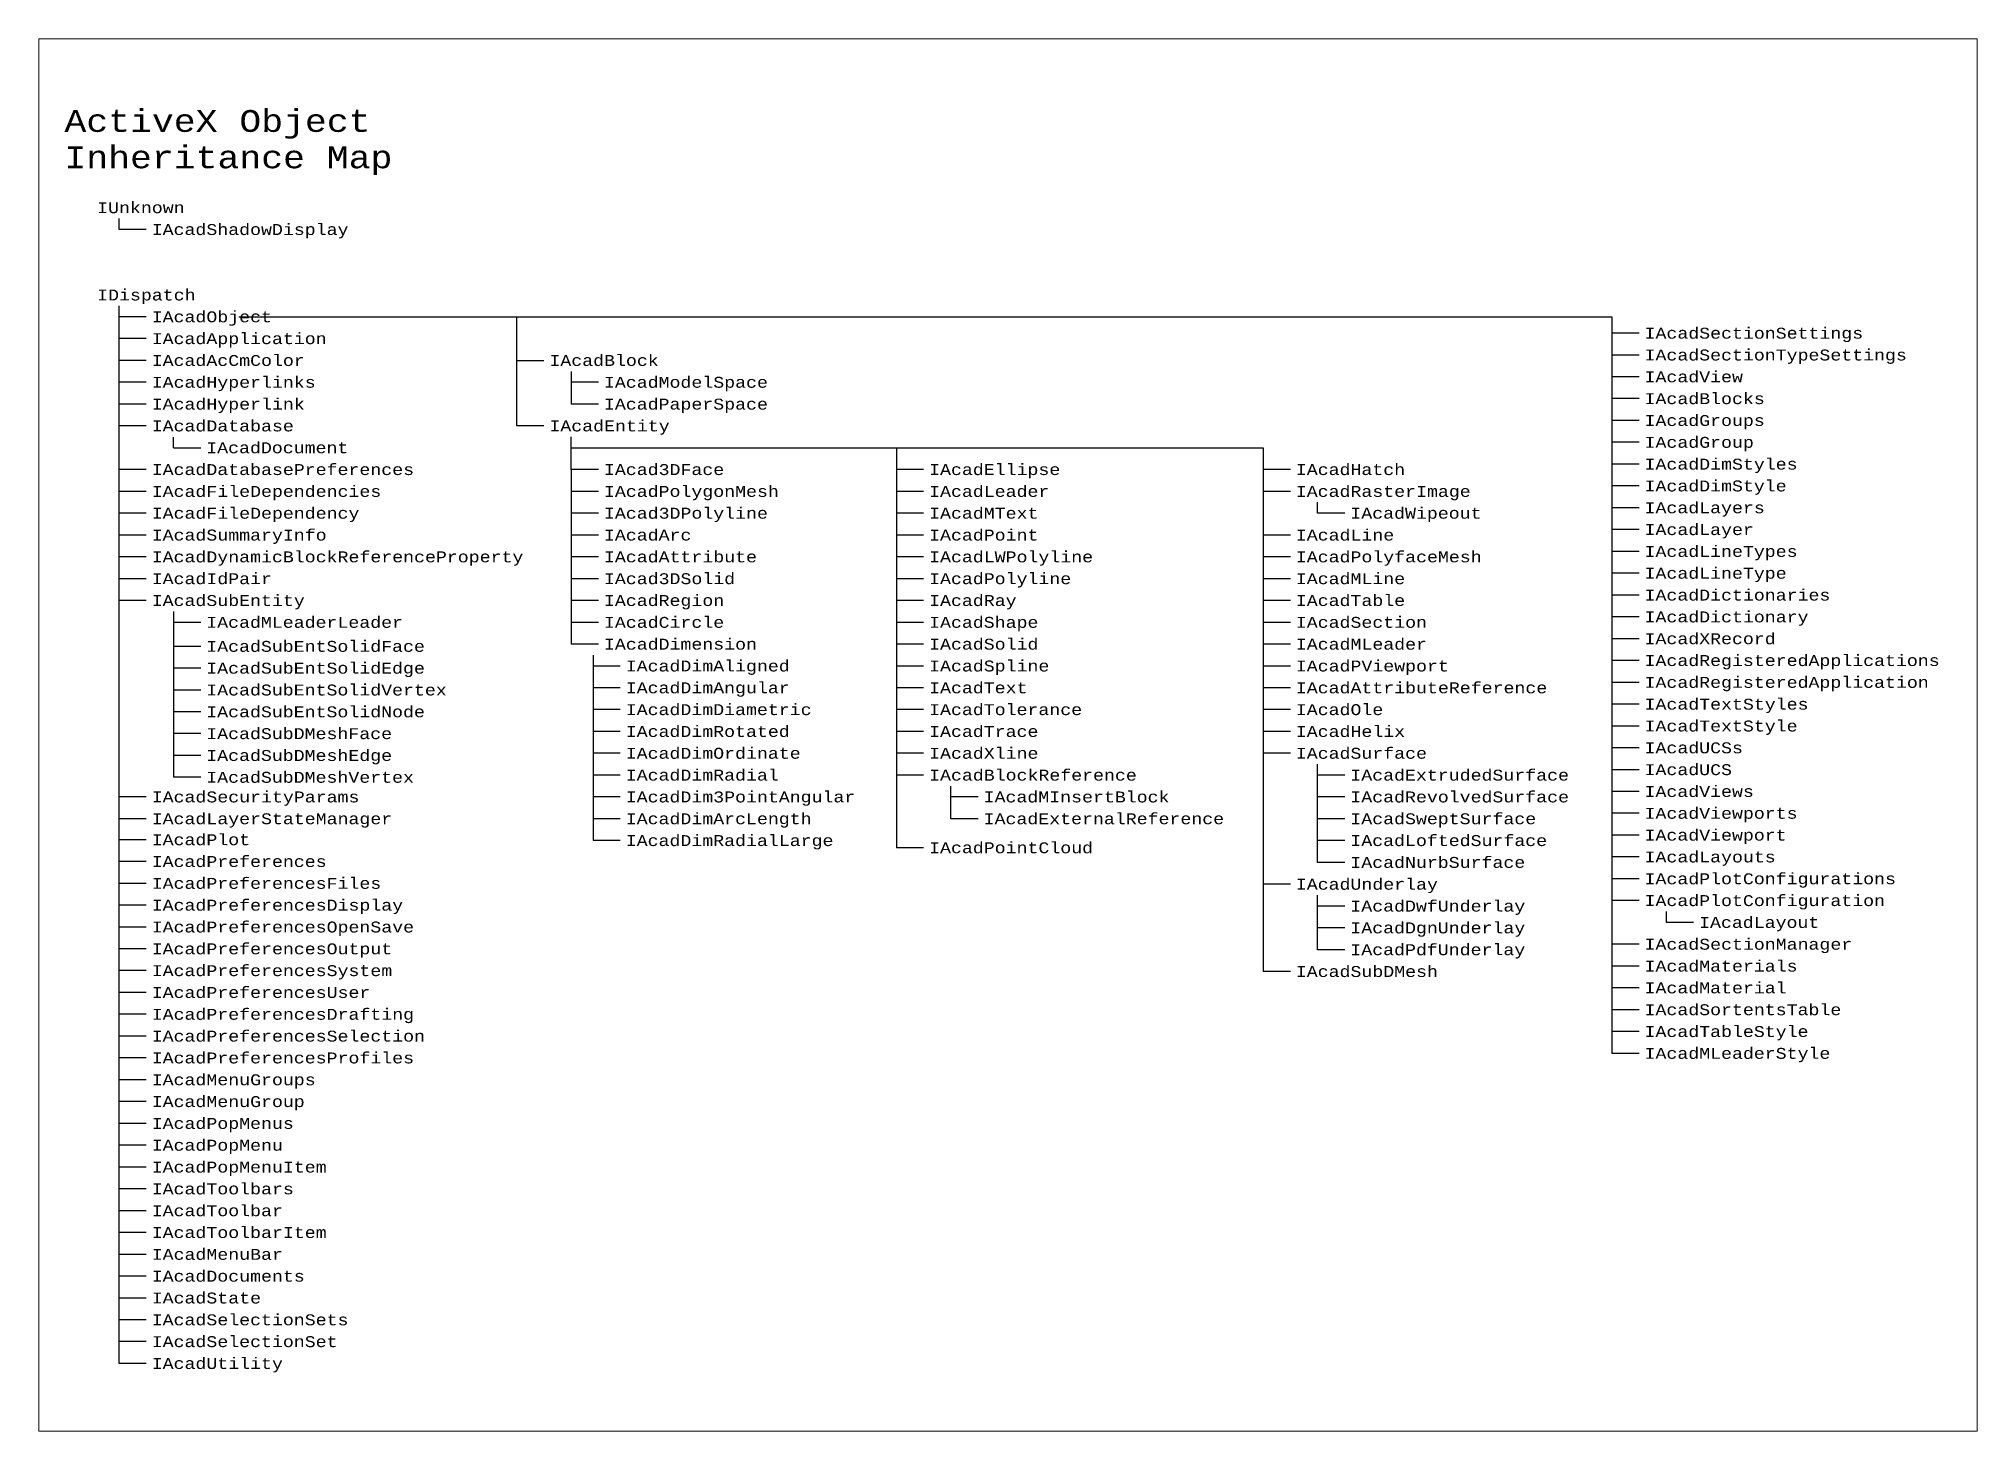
# Paper-space layout 'Inheritance Map' of a CAD drawing. Header units: inches. Extents: x 0.1 to 21.4, y 0.1 to 15.4.
# The model-space entities are those that its viewports show. They can reach past a viewport. Long polylines and large blocks are cut down to what shows.
import ezdxf

# ---------------------------------------------------------------- set-up
doc = ezdxf.new("R2010")
doc.units = ezdxf.units.IN
doc.header["$MEASUREMENT"] = 0
doc.layers.add('Unmanaged classes', color=7, linetype='Continuous')
doc.styles.get("Standard").update_dxf_attribs({"font": 'cour.ttf'})

msp = doc.modelspace()

# ---------------------------------------------------------------- linework, layer by layer
for p, q in [((353.99, -217.11), (353.99, -216.11)), ((356.49, -217.11), (353.99, -217.11)), ((353.99, -321.03), (353.99, -224.11)), ((356.49, -225.11), (353.99, -225.11)), ((364.99, -225.11), (490.85, -225.11)), ((390.45, -235.11), (390.45, -225.11)), ((490.85, -225.11), (490.85, -292.61)), ((356.49, -227.11), (353.99, -227.11)), ((493.35, -226.61), (490.85, -226.61)), ((356.49, -229.11), (353.99, -229.11)), ((390.45, -229.11), (392.95, -229.11)), ((493.35, -228.61), (490.85, -228.61)), ((395.45, -230.11), (395.45, -233.11)), ((493.35, -230.61), (490.85, -230.61)), ((356.49, -231.11), (353.99, -231.11)), ((397.95, -231.11), (395.45, -231.11)), ((493.35, -232.61), (490.85, -232.61)), ((356.49, -233.11), (353.99, -233.11)), ((397.95, -233.11), (395.45, -233.11)), ((356.49, -235.11), (353.99, -235.11)), ((358.99, -237.11), (358.99, -236.13)), ((392.95, -235.11), (390.45, -235.11)), ((395.45, -239.11), (395.45, -236.11)), ((493.35, -234.61), (490.85, -234.61)), ((358.99, -237.11), (361.49, -237.11)), ((395.45, -237.11), (458.88, -237.11)), ((425.26, -237.11), (425.26, -273.77)), ((458.88, -237.11), (458.88, -285.11)), ((493.35, -236.61), (490.85, -236.61)), ((356.49, -239.11), (353.99, -239.11)), ((395.45, -239.11), (395.45, -255.11)), ((397.95, -239.11), (395.45, -239.11)), ((427.76, -239.11), (425.26, -239.11)), ((461.38, -239.11), (458.88, -239.11)), ((493.35, -238.61), (490.85, -238.61)), ((356.49, -241.11), (353.99, -241.11)), ((397.95, -241.11), (395.45, -241.11)), ((427.76, -241.11), (425.26, -241.11)), ((461.38, -241.11), (458.88, -241.11)), ((493.35, -240.61), (490.85, -240.61)), ((356.49, -243.11), (353.99, -243.11)), ((397.95, -243.11), (395.45, -243.11)), ((427.76, -243.11), (425.26, -243.11)), ((463.88, -243.11), (463.88, -242.11)), ((466.38, -243.11), (463.88, -243.11)), ((493.35, -242.61), (490.85, -242.61)), ((356.49, -245.11), (353.99, -245.11)), ((397.95, -245.11), (395.45, -245.11)), ((427.76, -245.11), (425.26, -245.11)), ((461.38, -245.11), (458.88, -245.11)), ((493.35, -244.61), (490.85, -244.61)), ((493.35, -246.61), (490.85, -246.61)), ((356.49, -247.11), (353.99, -247.11)), ((397.95, -247.11), (395.45, -247.11)), ((427.76, -247.11), (425.26, -247.11)), ((461.38, -247.11), (458.88, -247.11)), ((493.35, -248.61), (490.85, -248.61)), ((356.49, -249.11), (353.99, -249.11)), ((397.95, -249.11), (395.45, -249.11)), ((427.76, -249.11), (425.26, -249.11)), ((461.38, -249.11), (458.88, -249.11)), ((356.49, -251.11), (353.99, -251.11)), ((358.99, -252.11), (358.99, -267.31)), ((397.95, -251.11), (395.45, -251.11)), ((427.76, -251.11), (425.26, -251.11)), ((461.38, -251.11), (458.88, -251.11)), ((493.35, -250.61), (490.85, -250.61)), ((361.49, -253.11), (358.99, -253.11)), ((397.95, -253.11), (395.45, -253.11)), ((427.76, -253.11), (425.26, -253.11)), ((461.38, -253.11), (458.88, -253.11)), ((493.35, -252.61), (490.85, -252.61)), ((361.49, -255.31), (358.99, -255.31)), ((397.95, -255.11), (395.45, -255.11)), ((427.76, -255.11), (425.26, -255.11)), ((461.38, -255.11), (458.88, -255.11)), ((493.35, -254.61), (490.85, -254.61)), ((361.49, -257.31), (358.99, -257.31)), ((397.45, -256.11), (397.45, -273.11)), ((399.95, -257.11), (397.45, -257.11)), ((427.76, -257.11), (425.26, -257.11)), ((461.38, -257.11), (458.88, -257.11)), ((493.35, -256.61), (490.85, -256.61)), ((361.49, -259.31), (358.99, -259.31)), ((399.95, -259.11), (397.45, -259.11)), ((427.76, -259.11), (425.26, -259.11)), ((461.38, -259.11), (458.88, -259.11)), ((493.35, -258.61), (490.85, -258.61)), ((399.95, -261.11), (397.45, -261.11)), ((427.76, -261.11), (425.26, -261.11)), ((461.38, -261.11), (458.88, -261.11)), ((493.35, -260.61), (490.85, -260.61)), ((361.49, -261.31), (358.99, -261.31)), ((493.35, -262.61), (490.85, -262.61)), ((361.49, -263.31), (358.99, -263.31)), ((399.95, -263.11), (397.45, -263.11)), ((427.76, -263.11), (425.26, -263.11)), ((461.38, -263.11), (458.88, -263.11)), ((493.35, -264.61), (490.85, -264.61)), ((361.49, -265.31), (358.99, -265.31)), ((399.95, -265.11), (397.45, -265.11)), ((427.76, -265.11), (425.26, -265.11)), ((461.38, -265.11), (458.88, -265.11)), ((463.88, -275.11), (463.88, -266.11)), ((361.49, -267.31), (358.99, -267.31)), ((399.95, -267.11), (397.45, -267.11)), ((427.76, -267.11), (425.26, -267.11)), ((430.26, -271.11), (430.26, -268.11)), ((466.38, -267.11), (463.88, -267.11)), ((493.35, -266.61), (490.85, -266.61)), ((356.49, -269.11), (353.99, -269.11)), ((399.95, -269.11), (397.45, -269.11)), ((432.76, -269.11), (430.26, -269.11)), ((466.38, -269.11), (463.88, -269.11)), ((493.35, -268.61), (490.85, -268.61)), ((356.49, -271.11), (353.99, -271.11)), ((399.95, -271.11), (397.45, -271.11)), ((432.76, -271.11), (430.26, -271.11)), ((466.38, -271.11), (463.88, -271.11)), ((493.35, -270.61), (490.85, -270.61)), ((356.49, -273.03), (353.99, -273.03)), ((399.95, -273.11), (397.45, -273.11)), ((466.38, -273.11), (463.88, -273.11)), ((493.35, -272.61), (490.85, -272.61)), ((356.49, -275.03), (353.99, -275.03)), ((427.76, -273.77), (425.26, -273.77)), ((466.38, -275.11), (463.88, -275.11)), ((493.35, -274.61), (490.85, -274.61)), ((356.49, -277.03), (353.99, -277.03)), ((461.38, -277.11), (458.88, -277.11)), ((493.35, -276.61), (490.85, -276.61)), ((463.88, -283.11), (463.88, -278.11)), ((493.35, -278.61), (490.85, -278.61)), ((356.49, -279.03), (353.99, -279.03)), ((466.38, -279.11), (463.88, -279.11)), ((495.85, -280.61), (495.85, -279.61)), ((498.35, -280.61), (495.85, -280.61)), ((356.49, -281.03), (353.99, -281.03)), ((466.38, -281.11), (463.88, -281.11)), ((356.49, -283.03), (353.99, -283.03)), ((466.38, -283.11), (463.88, -283.11)), ((493.35, -282.61), (490.85, -282.61)), ((356.49, -285.03), (353.99, -285.03)), ((461.38, -285.11), (458.88, -285.11)), ((493.35, -284.61), (490.85, -284.61)), ((356.49, -287.03), (353.99, -287.03)), ((493.35, -286.61), (490.85, -286.61)), ((356.49, -289.03), (353.99, -289.03)), ((493.35, -288.61), (490.85, -288.61)), ((356.49, -291.03), (353.99, -291.03)), ((493.35, -290.61), (490.85, -290.61)), ((356.49, -293.03), (353.99, -293.03)), ((493.35, -292.61), (490.85, -292.61)), ((356.49, -295.03), (353.99, -295.03)), ((356.49, -297.03), (353.99, -297.03)), ((356.49, -299.03), (353.99, -299.03)), ((356.49, -301.03), (353.99, -301.03)), ((356.49, -303.03), (353.99, -303.03)), ((356.49, -305.03), (353.99, -305.03)), ((356.49, -307.03), (353.99, -307.03)), ((356.49, -309.03), (353.99, -309.03)), ((356.49, -311.03), (353.99, -311.03)), ((356.49, -313.03), (353.99, -313.03)), ((356.49, -315.03), (353.99, -315.03)), ((356.49, -317.03), (353.99, -317.03)), ((356.49, -319.03), (353.99, -319.03)), ((356.49, -321.03), (353.99, -321.03))]:
    msp.add_line(p, q)

# ---------------------------------------------------------------- texts
at = {"attachment_point": 1}
for s, width, gutter_width, insert, char_height in [('ActiveX Object Inheritance Map', 46.921, 10, (348.99, -206.16), 2), ('IUnknown', 14.8329, 5, (351.99, -214.61), 1), ('IAcadShadowDisplay', 14.8329, 5, (356.99, -216.61), 1), ('IDispatch', 14.8329, 5, (351.99, -222.61), 1), ('IAcadObject', 14.8329, 5, (356.99, -224.61), 1), ('IAcadApplication', 14.8329, 5, (356.99, -226.61), 1), ('IAcadSectionSettings', 14.8329, 5, (493.85, -226.11), 1), ('IAcadAcCmColor', 14.8329, 5, (356.99, -228.61), 1), ('IAcadBlock', 14.8329, 5, (393.45, -228.61), 1), ('IAcadSectionTypeSettings', 14.8329, 5, (493.85, -228.11), 1), ('IAcadHyperlinks', 14.8329, 5, (356.99, -230.61), 1), ('IAcadModelSpace', 14.8329, 5, (398.45, -230.61), 1), ('IAcadView', 14.8329, 5, (493.85, -230.11), 1), ('IAcadHyperlink', 14.8329, 5, (356.99, -232.61), 1), ('IAcadPaperSpace', 14.8329, 5, (398.45, -232.61), 1), ('IAcadBlocks', 14.8329, 5, (493.85, -232.11), 1), ('IAcadDatabase', 14.8329, 5, (356.99, -234.61), 1), ('IAcadEntity', 14.8329, 5, (393.45, -234.61), 1), ('IAcadGroups', 14.8329, 5, (493.85, -234.11), 1), ('IAcadGroup', 14.8329, 5, (493.85, -236.11), 1), ('IAcadDocument', 14.8329, 5, (361.99, -236.61), 1), ('IAcadDimStyles', 14.8329, 5, (493.85, -238.11), 1), ('IAcadDatabasePreferences', 14.8329, 5, (356.99, -238.61), 1), ('IAcad3DFace', 14.8329, 5, (398.45, -238.61), 1), ('IAcadEllipse', 14.8329, 5, (428.26, -238.61), 1), ('IAcadHatch', 14.8329, 5, (461.88, -238.61), 1), ('IAcadFileDependencies', 14.8329, 5, (356.99, -240.61), 1), ('IAcadPolygonMesh', 14.8329, 5, (398.45, -240.61), 1), ('IAcadLeader', 14.8329, 5, (428.26, -240.61), 1), ('IAcadRasterImage', 14.8329, 5, (461.88, -240.61), 1), ('IAcadDimStyle', 14.8329, 5, (493.85, -240.11), 1), ('IAcadFileDependency', 14.8329, 5, (356.99, -242.61), 1), ('IAcad3DPolyline', 14.8329, 5, (398.45, -242.61), 1), ('IAcadMText', 14.8329, 5, (428.26, -242.61), 1), ('IAcadWipeout', 14.8329, 5, (466.88, -242.61), 1), ('IAcadLayers', 14.8329, 5, (493.85, -242.11), 1), ('IAcadSummaryInfo', 14.8329, 5, (356.99, -244.61), 1), ('IAcadArc', 14.8329, 5, (398.45, -244.61), 1), ('IAcadPoint', 14.8329, 5, (428.26, -244.61), 1), ('IAcadLine', 14.8329, 5, (461.88, -244.61), 1), ('IAcadLayer', 14.8329, 5, (493.85, -244.11), 1), ('IAcadDynamicBlockReferenceProperty', 14.8329, 5, (356.99, -246.61), 1), ('IAcadAttribute', 14.8329, 5, (398.45, -246.61), 1), ('IAcadLWPolyline', 14.8329, 5, (428.26, -246.61), 1), ('IAcadPolyfaceMesh', 14.8329, 5, (461.88, -246.61), 1), ('IAcadLineTypes', 14.8329, 5, (493.85, -246.11), 1), ('IAcadIdPair', 14.8329, 5, (356.99, -248.61), 1), ('IAcad3DSolid', 14.8329, 5, (398.45, -248.61), 1), ('IAcadPolyline', 14.8329, 5, (428.26, -248.61), 1), ('IAcadMLine', 14.8329, 5, (461.88, -248.61), 1), ('IAcadLineType', 14.8329, 5, (493.85, -248.11), 1), ('IAcadSubEntity', 14.8329, 5, (356.99, -250.61), 1), ('IAcadRegion', 14.8329, 5, (398.45, -250.61), 1), ('IAcadRay', 14.8329, 5, (428.26, -250.61), 1), ('IAcadTable', 14.8329, 5, (461.88, -250.61), 1), ('IAcadDictionaries', 14.8329, 5, (493.85, -250.11), 1), ('IAcadDictionary', 14.8329, 5, (493.85, -252.11), 1), ('IAcadMLeaderLeader', 14.8329, 5, (361.99, -252.61), 1), ('IAcadCircle', 14.8329, 5, (398.45, -252.61), 1), ('IAcadShape', 14.8329, 5, (428.26, -252.61), 1), ('IAcadSection', 14.8329, 5, (461.88, -252.61), 1), ('IAcadXRecord', 14.8329, 5, (493.85, -254.11), 1), ('IAcadSubEntSolidFace', 14.8329, 5, (361.99, -254.81), 1), ('IAcadDimension', 14.8329, 5, (398.45, -254.61), 1), ('IAcadSolid', 14.8329, 5, (428.26, -254.61), 1), ('IAcadMLeader', 14.8329, 5, (461.88, -254.61), 1), ('IAcadSubEntSolidEdge', 14.8329, 5, (361.99, -256.81), 1), ('IAcadDimAligned', 14.8329, 5, (400.45, -256.61), 1), ('IAcadSpline', 14.8329, 5, (428.26, -256.61), 1), ('IAcadPViewport', 14.8329, 5, (461.88, -256.61), 1), ('IAcadRegisteredApplications', 14.8329, 5, (493.85, -256.11), 1), ('IAcadSubEntSolidVertex', 14.8329, 5, (361.99, -258.81), 1), ('IAcadDimAngular', 14.8329, 5, (400.45, -258.61), 1), ('IAcadText', 14.8329, 5, (428.26, -258.61), 1), ('IAcadAttributeReference', 14.8329, 5, (461.88, -258.61), 1), ('IAcadRegisteredApplication', 14.8329, 5, (493.85, -258.11), 1), ('IAcadSubEntSolidNode', 14.8329, 5, (361.99, -260.81), 1), ('IAcadDimDiametric', 14.8329, 5, (400.45, -260.61), 1), ('IAcadTolerance', 14.8329, 5, (428.26, -260.61), 1), ('IAcadOle', 14.8329, 5, (461.88, -260.61), 1), ('IAcadTextStyles', 14.8329, 5, (493.85, -260.11), 1), ('IAcadSubDMeshFace', 14.8329, 5, (361.99, -262.81), 1), ('IAcadDimRotated', 14.8329, 5, (400.45, -262.61), 1), ('IAcadTrace', 14.8329, 5, (428.26, -262.61), 1), ('IAcadHelix', 14.8329, 5, (461.88, -262.61), 1), ('IAcadTextStyle', 14.8329, 5, (493.85, -262.11), 1), ('IAcadSubDMeshEdge', 14.8329, 5, (361.99, -264.81), 1), ('IAcadDimOrdinate', 14.8329, 5, (400.45, -264.61), 1), ('IAcadXline', 14.8329, 5, (428.26, -264.61), 1), ('IAcadSurface', 14.8329, 5, (461.88, -264.61), 1), ('IAcadUCSs', 14.8329, 5, (493.85, -264.11), 1), ('IAcadDimRadial', 14.8329, 5, (400.45, -266.61), 1), ('IAcadBlockReference', 14.8329, 5, (428.26, -266.61), 1), ('IAcadExtrudedSurface', 14.8329, 5, (466.88, -266.61), 1), ('IAcadUCS', 14.8329, 5, (493.85, -266.11), 1), ('IAcadSubDMeshVertex', 14.8329, 5, (361.99, -266.81), 1), ('IAcadViews', 14.8329, 5, (493.85, -268.11), 1), ('IAcadSecurityParams', 14.8329, 5, (356.99, -268.61), 1), ('IAcadDim3PointAngular', 14.8329, 5, (400.45, -268.61), 1), ('IAcadMInsertBlock', 14.8329, 5, (433.26, -268.61), 1), ('IAcadRevolvedSurface', 14.8329, 5, (466.88, -268.61), 1), ('IAcadViewports', 14.8329, 5, (493.85, -270.11), 1), ('IAcadLayerStateManager', 14.8329, 5, (356.99, -270.61), 1), ('IAcadDimArcLength', 14.8329, 5, (400.45, -270.61), 1), ('IAcadExternalReference', 14.8329, 5, (433.26, -270.61), 1), ('IAcadSweptSurface', 14.8329, 5, (466.88, -270.61), 1), ('IAcadPlot', 14.8329, 5, (356.99, -272.53), 1), ('IAcadDimRadialLarge', 14.8329, 5, (400.45, -272.61), 1), ('IAcadPointCloud', 14.8329, 5, (428.26, -273.27), 1), ('IAcadLoftedSurface', 14.8329, 5, (466.88, -272.61), 1), ('IAcadViewport', 14.8329, 5, (493.85, -272.11), 1), ('IAcadPreferences', 14.8329, 5, (356.99, -274.53), 1), ('IAcadNurbSurface', 14.8329, 5, (466.88, -274.61), 1), ('IAcadLayouts', 14.8329, 5, (493.85, -274.11), 1), ('IAcadPreferencesFiles', 14.8329, 5, (356.99, -276.53), 1), ('IAcadUnderlay', 14.8329, 5, (461.88, -276.61), 1), ('IAcadPlotConfigurations', 14.8329, 5, (493.85, -276.11), 1), ('IAcadPreferencesDisplay', 14.8329, 5, (356.99, -278.53), 1), ('IAcadDwfUnderlay', 14.8329, 5, (466.88, -278.61), 1), ('IAcadPlotConfiguration', 14.8329, 5, (493.85, -278.11), 1), ('IAcadPreferencesOpenSave', 14.8329, 5, (356.99, -280.53), 1), ('IAcadDgnUnderlay', 14.8329, 5, (466.88, -280.61), 1), ('IAcadLayout', 14.8329, 5, (498.85, -280.11), 1), ('IAcadPreferencesOutput', 14.8329, 5, (356.99, -282.53), 1), ('IAcadPdfUnderlay', 14.8329, 5, (466.88, -282.61), 1), ('IAcadSectionManager', 14.8329, 5, (493.85, -282.11), 1), ('IAcadMaterials', 14.8329, 5, (493.85, -284.11), 1), ('IAcadPreferencesSystem', 14.8329, 5, (356.99, -284.53), 1), ('IAcadSubDMesh', 14.8329, 5, (461.88, -284.61), 1), ('IAcadMaterial', 14.8329, 5, (493.85, -286.11), 1), ('IAcadPreferencesUser', 14.8329, 5, (356.99, -286.53), 1), ('IAcadPreferencesDrafting', 14.8329, 5, (356.99, -288.53), 1), ('IAcadSortentsTable', 14.8329, 5, (493.85, -288.11), 1), ('IAcadPreferencesSelection', 14.8329, 5, (356.99, -290.53), 1), ('IAcadTableStyle', 14.8329, 5, (493.85, -290.11), 1), ('IAcadPreferencesProfiles', 14.8329, 5, (356.99, -292.53), 1), ('IAcadMLeaderStyle', 14.8329, 5, (493.85, -292.11), 1), ('IAcadMenuGroups', 14.8329, 5, (356.99, -294.53), 1), ('IAcadMenuGroup', 14.8329, 5, (356.99, -296.53), 1), ('IAcadPopMenus', 14.8329, 5, (356.99, -298.53), 1), ('IAcadPopMenu', 14.8329, 5, (356.99, -300.53), 1), ('IAcadPopMenuItem', 14.8329, 5, (356.99, -302.53), 1), ('IAcadToolbars', 14.8329, 5, (356.99, -304.53), 1), ('IAcadToolbar', 14.8329, 5, (356.99, -306.53), 1), ('IAcadToolbarItem', 14.8329, 5, (356.99, -308.53), 1), ('IAcadMenuBar', 14.8329, 5, (356.99, -310.53), 1), ('IAcadDocuments', 14.8329, 5, (356.99, -312.53), 1), ('IAcadState', 14.8329, 5, (356.99, -314.53), 1), ('IAcadSelectionSets', 14.8329, 5, (356.99, -316.53), 1), ('IAcadSelectionSet', 14.8329, 5, (356.99, -318.53), 1), ('IAcadUtility', 14.8329, 5, (356.99, -320.53), 1)]:
    msp.add_mtext_dynamic_manual_height_columns(s, width=width, gutter_width=gutter_width, heights=[0], dxfattribs=dict(at, insert=insert, char_height=char_height))
at = {"layer": 'Unmanaged classes', "color": 3, "insert": (397.01, -215.57), "char_height": 0.4, "attachment_point": 1}
msp.add_mtext('{\\Fcourier new;^J}', dxfattribs=at)

psp = doc.layouts.new('Inheritance Map')

# ---------------------------------------------------------------- viewports
at = {"layer": '0'}
psp.add_viewport(center=(10.732, 7.75), size=(21.269, 15.27181), view_center_point=(435.493, -263.433), view_height=127.6082, dxfattribs=at)

doc.saveas('drawing.dxf')
